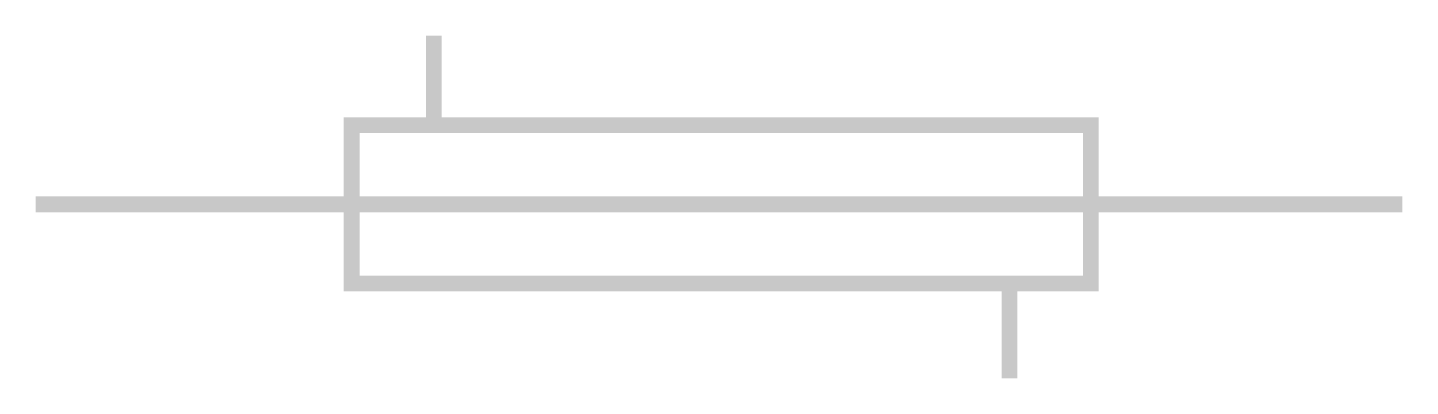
# Model space of a CAD drawing. Extents: x -0.2 to 43.5, y -5.8 to 5.6.
import ezdxf

# ---------------------------------------------------------------- set-up
doc = ezdxf.new("R2010")
doc.units = 0
doc.linetypes.add('CONTINUOUS1', pattern=[0])
doc.layers.add('003_THICK', color=7, linetype='CONTINUOUS1')

msp = doc.modelspace()

# ---------------------------------------------------------------- linework, layer by layer
at = {"layer": '003_THICK', "const_width": 0.5}
for points in [[(12.599, 2.505), (12.599, 5.344)], [(10, 2.505), (33.382, 2.505), (33.382, -2.505), (10, -2.505), (10, 2.505)], [(0, 0), (43.236, 0)], [(30.804, -2.505), (30.804, -5.511)]]:
    msp.add_lwpolyline(points, dxfattribs=at)

doc.saveas('drawing.dxf')
